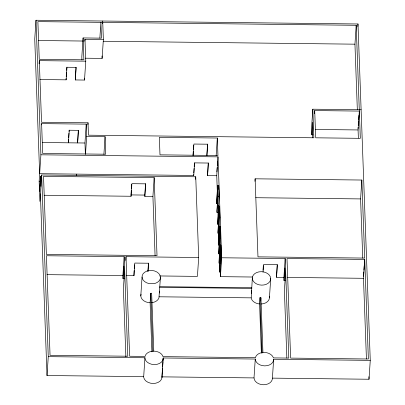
<?xml version="1.0" encoding="UTF-8"?>
<svg xmlns="http://www.w3.org/2000/svg" width="405" height="405" viewBox="0 0 405 405"><rect width="100%" height="100%" fill="white"/><g stroke="black" fill="none" stroke-linecap="round" stroke-linejoin="round"><path stroke-width="0.61" d="M162.516 368.039L161.929 376.852L254.006 377.916A9.214 6.718 3.8 0 0 263.452 384.75A9.214 6.718 3.8 0 0 272.408 378.128L369.006 379.247L370.261 360.369L357.99 23.976L35.994 20.25L34.739 39.128L39.649 173.684L193.747 175.466L194.582 162.881L208.383 163.043L207.547 175.628L216.746 175.735L218.001 156.856L40.9 154.806L39.148 181.237L39.882 201.422L41.639 174.99L195.736 176.772L198.683 257.509L197.427 276.387L159.697 275.952M39.098 63.782L39.305 60.639L85.764 61.175L84.969 39.31L103.366 39.523L102.693 21.02M41.518 124.872L41.604 123.611L86.224 124.127L86.675 136.505L85.506 154.128M39.513 191.327L40.52 176.226L41.745 176.241M66.212 76.611L66.506 72.206M66.628 70.318L66.84 67.174M39.923 79.537L66.136 79.841L66.972 67.26L76.145 67.367L75.31 79.947L84.513 80.053L85.764 61.175M370.261 360.369L273.664 359.25A9.214 6.718 3.8 0 1 264.708 365.872A9.214 6.718 3.8 0 1 255.261 359.038L163.185 357.974L161.975 377.642A9.214 6.718 3.8 0 1 153.171 383.474A9.214 6.718 3.8 0 1 143.74 377.602L143.689 376.64L47.01 375.521L48.266 356.643L41.639 174.99M68.511 139.583L68.435 142.813L69.27 130.233L78.443 130.339L77.608 142.919L78.312 130.253M68.632 137.695L68.926 133.291M69.052 131.402L69.133 130.147M76.013 67.281L75.31 79.947M99.858 38.075L100.901 22.346L101.478 38.156L83.081 37.943L81.825 56.821L81.942 59.945M84.842 41.199L84.969 39.31M76.363 175.37L76.449 174.109L76.494 175.37M85.374 154.148L84.969 143.006L86.224 124.127M87.89 124.689L88.012 122.801L41.553 122.264L39.305 60.639M102.657 23.627L102.743 22.366M85.556 58.209L102.116 58.401L103.366 39.523M103.903 154.34L105.072 136.718L86.675 136.505M124.249 278.696L123.024 278.68L122.907 275.522L124.163 256.648L46.423 255.747L50.053 355.322L127.793 356.218L124.163 256.648M123.024 278.68L123.859 266.095L124.229 276.19L123.393 288.775L125.874 356.825M125.752 260.445L126.001 256.669L198.683 257.509M131.296 190.512L131.002 194.916L144.803 195.078L145.557 183.748M131.423 188.624L131.716 184.219M44.16 195.256L131.053 196.263L131.888 183.678L145.689 183.835L144.853 196.42L152.918 196.516L154.168 177.638L43.527 176.357L46.372 254.401L157.019 255.682L154.168 177.638M134.151 270.53L133.949 275.653L126.588 275.567M134.273 268.642L134.526 264.865M133.949 275.653L134.784 263.068L148.584 263.225L148.043 271.406M140.798 295.908L142.049 277.03M147.906 271.32L148.453 263.139M143.689 376.64L144.939 357.762L48.266 356.643M151.9 351.824L150.108 302.727L150.736 293.286L151.652 293.235L153.768 351.191M151.556 302.626L152.614 302.54A9.214 6.718 3.8 0 0 158.947 297.857L160.451 277.243A9.214 6.718 3.8 0 0 151.809 270.444A9.214 6.718 3.8 0 0 142.15 275.861A9.214 6.718 3.8 0 0 149.106 283.606L153.87 283.662A9.214 6.718 3.8 0 0 160.198 278.979L160.451 277.243M159.403 292.972L159.529 291.084M162.597 366.783L162.937 361.746M163.018 360.49L163.185 357.974M193.008 155.282L193.261 151.51M193.387 149.622L193.681 145.218M193.144 155.373L193.894 144.043L207.694 144.205L206.945 155.53M193.782 172.864L194.071 168.46M194.197 166.571L194.451 162.795M195.569 179.288L195.736 176.772M206.808 155.444L207.562 144.119M208.251 162.957L207.547 175.628M216.143 155.636L217.313 138.019L159.352 137.346L159.99 154.842L217.951 155.51L217.313 138.019M216.862 171.872L217.156 167.468M217.282 165.579L217.576 161.175M218.199 215.556L218.087 212.463L219.151 196.42L218.756 185.52L217.652 185.505L216.584 201.553L216.66 203.644L217.824 203.659M216.66 203.644L217.632 189.049L217.885 195.974L216.913 210.575L216.984 212.453L218.087 212.463M216.984 212.453L218.047 196.405L217.652 185.505M218.508 189.221L218.756 185.52M218.432 205.664L218.29 211.02L218.432 205.664L218.983 205.669M219.581 245.03L218.356 245.015L218.275 242.919L219.91 217.217L219.51 206.317L218.685 206.307L217.617 222.355L217.693 224.446L218.665 209.851L218.918 216.781L217.946 231.376L218.017 233.255L218.842 233.265L218.913 235.077M219.307 209.405L219.51 206.317M218.017 233.255L219.08 217.207L218.685 206.307M218.356 245.015L219.323 230.415L219.576 237.345L218.675 253.819L219.596 253.829L219.718 251.981M220.097 229.351L220.264 226.886L219.343 226.876L219.738 237.775L218.675 253.819M219.89 249.794L219.991 245.906L220.047 247.455M252.619 277.025L220.426 276.65L220.259 272.018L221.322 255.97L220.927 245.071L220.097 245.06L219.034 261.109L219.11 263.204L220.274 263.215M219.799 250.746L220.659 237.786L220.264 226.886M219.11 263.204L220.077 248.604L220.33 255.535L219.363 270.13L219.429 272.008L220.259 272.018M219.429 272.008L220.497 255.96L220.097 245.06M220.426 276.65L221.682 257.772L218.001 156.856M254.958 181.324L255.125 178.807L361.842 180.038L364.687 258.081L257.97 256.851L255.125 178.807M251.313 293.407L251.52 290.258M261.377 353.089L259.585 303.917L258.117 303.76A9.214 6.718 3.8 0 1 251.439 298.925L251.206 297.857L252.315 278.306A9.214 6.718 3.8 0 1 261.271 271.684A9.214 6.718 3.8 0 1 270.717 278.518L269.462 297.397M254.006 377.916L255.261 359.038M259.585 303.917L260.005 297.624L260.926 297.721L262.921 352.426M260.719 300.869L260.926 297.721M263.042 270.13L263.336 265.726M263.053 272.104L263.554 264.556L277.354 264.713L276.514 277.298L283.91 277.384L285.166 258.506L221.682 257.772M277.217 264.627L276.514 277.298M272.408 378.128L273.664 359.25M285.252 280.559L284.026 280.543L284.862 267.958L285.231 278.053L284.396 290.638L286.851 358.055M361.118 109.755L312.817 109.198L311.567 128.076L311.809 134.804L313.04 134.814M311.809 134.804L312.645 122.219L312.893 128.947L312.306 137.756M314.498 113.709L314.71 110.565L359.326 111.081L358.076 129.954L358.369 138.009M357.337 109.709L354.947 44.175L356.197 25.297L37.883 21.617L39.26 59.292L83.876 59.808L83.081 37.943M357.823 26.492L357.99 23.976M358.025 128.613L358.106 127.352M358.233 125.464L358.526 121.06M358.612 119.804L358.901 115.395M362.748 258.081L360.587 198.916L361.842 180.038M363.477 276.332L363.771 271.927M363.898 270.039L364.186 265.634M364.313 263.746L364.566 259.969M366.429 358.972L363.488 278.306L364.738 259.428L287.003 258.532L290.638 358.101L368.373 359.002L364.738 259.428M38.521 40.515L83.263 41.037M103.386 41.264L354.947 44.175M315.338 129.463L358.076 129.954M42.221 142.509L84.969 143.006M39.148 181.237L40.373 181.253M218.047 196.405L219.151 196.42M255.763 197.706L360.587 198.916M218.508 207.75L219.059 207.755M218.214 208.934L218.766 208.94M219.08 217.207L219.91 217.217M219.738 237.775L220.659 237.786M219.834 248.25L220.295 248.255M220.497 255.96L221.322 255.97M219.363 270.13L220.528 270.145M47.066 274.646L122.907 275.522M287.646 277.43L363.488 278.306M159.823 286.679L251.687 287.742M159.727 287.353L251.834 288.416M159.099 296.789L251.206 297.857M150.108 302.727L147.85 302.484A9.214 6.718 3.8 0 1 141.046 294.167M252.315 278.306L252.695 280.047A9.214 6.718 3.8 0 0 259.372 284.882L261.762 285.135A9.214 6.718 3.8 0 0 270.717 278.518M161.929 376.852L161.975 377.642M144.939 357.762L144.995 358.724A9.214 6.718 3.8 0 0 154.427 364.596A9.214 6.718 3.8 0 0 163.225 358.764M356.197 25.297L360.323 138.328L315.703 137.811L314.71 110.565M368.914 376.716L369.006 379.247M312.817 109.198L313.86 137.791L88.467 135.184L88.012 122.801M285.166 258.506L288.795 358.081L273.37 357.904L273.284 357.504A9.214 6.718 3.8 0 0 264.217 352.416L261.843 352.618A9.214 6.718 3.8 0 0 255.509 357.301L255.454 357.696L162.972 356.628L162.42 355.312A9.214 6.718 3.8 0 0 154.902 351.201L152.503 351.196A9.214 6.718 3.8 0 0 145.43 355.276L145.071 356.42L129.635 356.238L126.001 256.669M283.91 277.384L284.026 280.543M260.005 297.624L262.025 353.099M216.746 175.735L217.318 191.484M219.596 253.829L219.707 256.866M193.711 174.57L193.747 175.466M152.918 196.516L155.075 255.677M150.736 293.286L152.847 351.196M144.803 195.078L144.853 196.42M131.018 195.367L131.053 196.263M105.072 136.718L105.71 154.214L42.692 153.485L41.604 123.611M102.025 55.951L102.116 58.401M84.442 78.18L84.513 80.053M66.086 78.494L66.136 79.841M35.994 20.25L40.9 154.806M40.52 176.226L40.885 186.32M40.384 193.868L47.01 375.521M269.279 296.222A9.214 6.718 3.8 0 1 261.109 304.008"/></g></svg>
